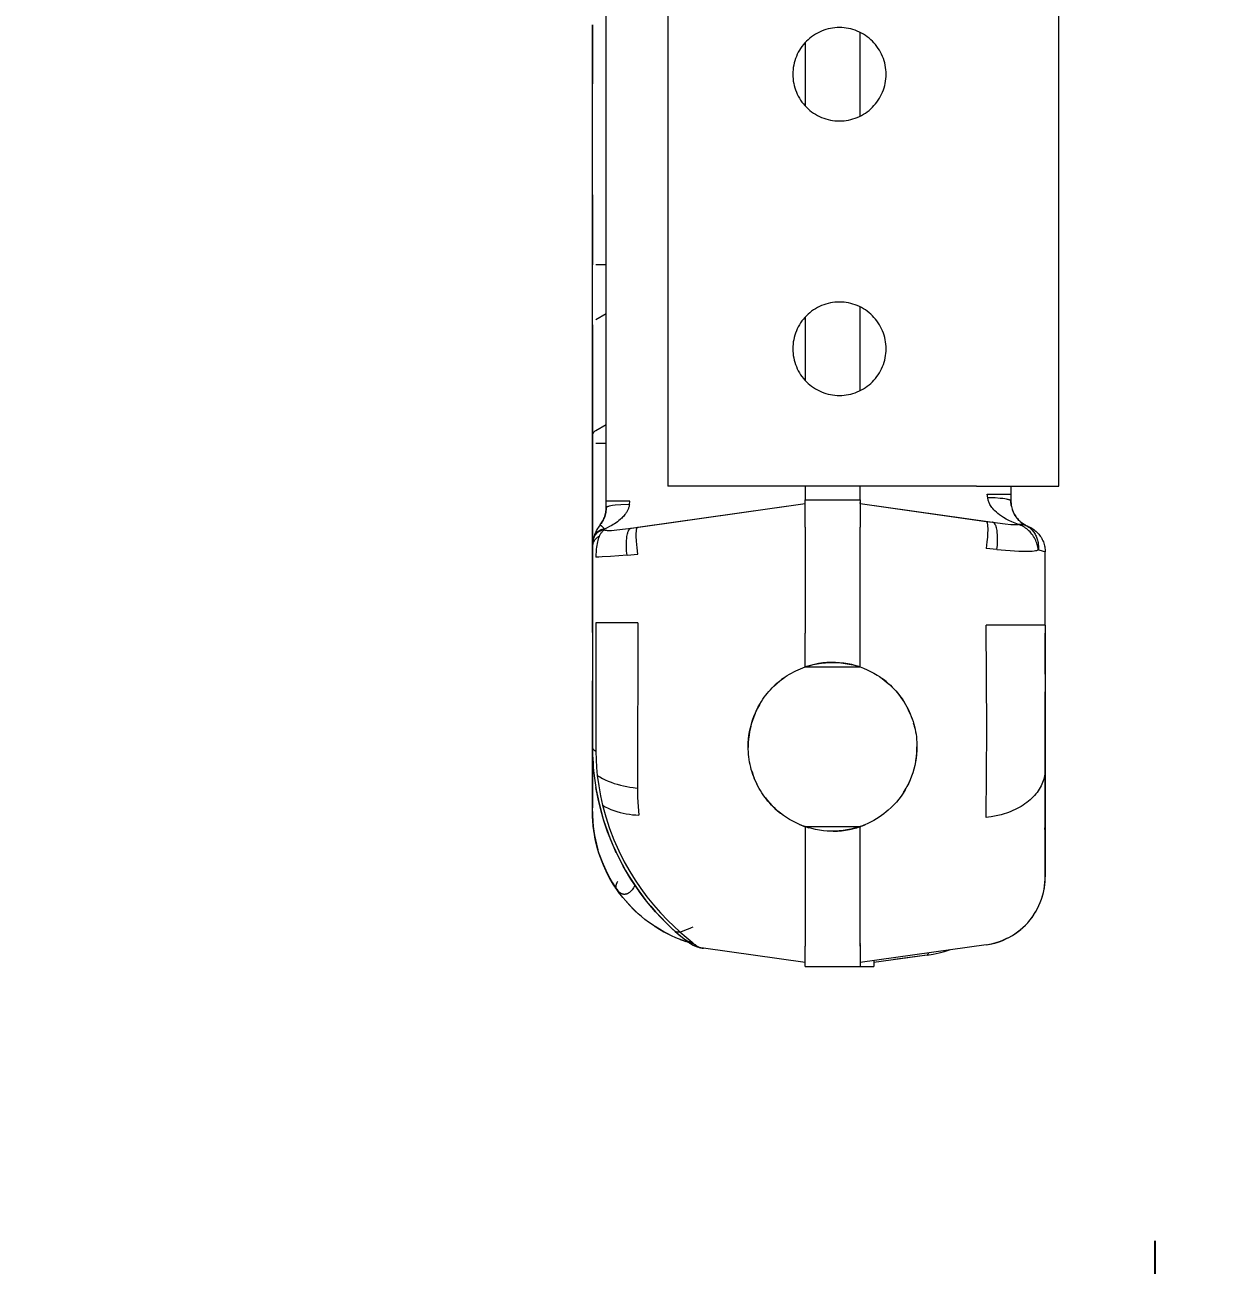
# Model space of a CAD drawing. Header units: millimetres. Extents: x -999 to 4635, y -962 to 3668.
# Drawn here: x -735.2 to -647.4, y -21.8 to 68.6 of the extents above; entities that cross this region are included whole.
import ezdxf

# ---------------------------------------------------------------- set-up
doc = ezdxf.new("R2010")
doc.units = ezdxf.units.MM
doc.layers.add('GORUNEN', color=7, linetype='Continuous', lineweight=9)
doc.layers.add('OLCU', color=4, linetype='Continuous', lineweight=9)
doc.styles.add('PI3D', font='arial.ttf')
doc.dimstyles.new('PF_MM', dxfattribs={"dimtxt": 40, "dimasz": 32, "dimexe": 24, "dimexo": 20, "dimgap": 14, "dimtad": 1, "dimdec": 1, "dimtxsty": 'PI3D', "dimcen": 2.5, "dimclrd": 4, "dimclre": 4, "dimclrt": 3, "dimazin": 3, "dimtfac": 1, "dimtmove": 0, "dimatfit": 3})

msp = doc.modelspace()

# ---------------------------------------------------------------- linework, layer by layer
at = {"layer": 'GORUNEN'}
for points in [[(-659.856, 35), (-659.856, 2515)], [(-688.356, 329.5), (-688.356, 35)], [(-692.856, 33.904), (-692.856, 81.403)], [(-693.856, 68.603), (-693.856, 64.291)], [(-693.856, 56.279), (-693.856, 68.603)], [(-675.856, 68.4), (-676.023, 68.396), (-676.189, 68.384), (-676.355, 68.363), (-676.519, 68.335), (-676.682, 68.298), (-676.843, 68.254), (-677.002, 68.201), (-677.157, 68.141), (-677.31, 68.074), (-677.459, 67.999), (-677.604, 67.916), (-677.745, 67.827), (-677.881, 67.731), (-678.013, 67.628), (-678.139, 67.519), (-678.26, 67.404), (-678.375, 67.283), (-678.484, 67.157), (-678.587, 67.025), (-678.683, 66.889), (-678.772, 66.748), (-678.855, 66.603), (-678.93, 66.454), (-678.997, 66.301), (-679.057, 66.145), (-679.11, 65.987), (-679.154, 65.826), (-679.191, 65.663), (-679.219, 65.499), (-679.24, 65.333), (-679.252, 65.167), (-679.256, 65)], [(-672.456, 65), (-672.46, 65.167), (-672.472, 65.333), (-672.493, 65.499), (-672.521, 65.663), (-672.558, 65.826), (-672.602, 65.987), (-672.655, 66.145), (-672.715, 66.301), (-672.783, 66.454), (-672.858, 66.603), (-672.94, 66.748), (-673.029, 66.889), (-673.125, 67.025), (-673.228, 67.157), (-673.337, 67.283), (-673.452, 67.404), (-673.573, 67.519), (-673.699, 67.628), (-673.831, 67.731), (-673.967, 67.827), (-674.108, 67.916), (-674.253, 67.999), (-674.402, 68.074), (-674.555, 68.141), (-674.711, 68.201), (-674.869, 68.254), (-675.03, 68.298), (-675.193, 68.335), (-675.357, 68.363), (-675.523, 68.384), (-675.689, 68.396), (-675.856, 68.4)], [(-674.356, 61.949), (-674.356, 68.051)], [(-678.356, 67.304), (-678.356, 62.696)], [(-679.256, 65), (-679.252, 64.833), (-679.24, 64.667), (-679.219, 64.501), (-679.191, 64.337), (-679.154, 64.174), (-679.11, 64.013), (-679.057, 63.855), (-678.997, 63.699), (-678.93, 63.546), (-678.855, 63.397), (-678.772, 63.252), (-678.683, 63.111), (-678.587, 62.975), (-678.484, 62.843), (-678.375, 62.717), (-678.26, 62.596), (-678.139, 62.481), (-678.013, 62.372), (-677.881, 62.269), (-677.745, 62.173), (-677.604, 62.084), (-677.459, 62.001), (-677.31, 61.926), (-677.157, 61.859), (-677.002, 61.799), (-676.843, 61.746), (-676.682, 61.702), (-676.519, 61.665), (-676.355, 61.637), (-676.189, 61.616), (-676.023, 61.604), (-675.856, 61.6)], [(-675.856, 61.6), (-675.689, 61.604), (-675.523, 61.616), (-675.357, 61.637), (-675.193, 61.665), (-675.03, 61.702), (-674.869, 61.746), (-674.711, 61.799), (-674.555, 61.859), (-674.402, 61.926), (-674.253, 62.001), (-674.108, 62.084), (-673.967, 62.173), (-673.831, 62.269), (-673.699, 62.372), (-673.573, 62.481), (-673.452, 62.596), (-673.337, 62.717), (-673.228, 62.843), (-673.125, 62.975), (-673.029, 63.111), (-672.94, 63.252), (-672.858, 63.397), (-672.783, 63.546), (-672.715, 63.699), (-672.655, 63.855), (-672.602, 64.013), (-672.558, 64.174), (-672.521, 64.337), (-672.493, 64.501), (-672.472, 64.667), (-672.46, 64.833), (-672.456, 65)], [(-693.856, 56.217), (-693.856, 56.279)], [(-693.856, 56.217), (-693.856, 56.279)], [(-693.856, 51.127), (-693.856, 56.217)], [(-693.856, 56.217), (-693.856, 51.126)], [(-693.856, 51.126), (-693.856, 56.217)], [(-693.856, 46.807), (-693.856, 51.127)], [(-693.856, 46.807), (-693.856, 51.127)], [(-693.611, 51.131), (-692.856, 51.136)], [(-675.856, 48.4), (-676.023, 48.396), (-676.189, 48.384), (-676.355, 48.363), (-676.519, 48.335), (-676.682, 48.298), (-676.843, 48.254), (-677.002, 48.201), (-677.157, 48.141), (-677.31, 48.074), (-677.459, 47.999), (-677.604, 47.916), (-677.745, 47.827), (-677.881, 47.731), (-678.013, 47.628), (-678.139, 47.519), (-678.26, 47.404), (-678.375, 47.283), (-678.484, 47.157), (-678.587, 47.025), (-678.683, 46.889), (-678.772, 46.748), (-678.855, 46.603), (-678.93, 46.454), (-678.997, 46.301), (-679.057, 46.145), (-679.11, 45.987), (-679.154, 45.826), (-679.191, 45.663), (-679.219, 45.499), (-679.24, 45.333), (-679.252, 45.167), (-679.256, 45)], [(-672.456, 45), (-672.46, 45.167), (-672.472, 45.333), (-672.493, 45.499), (-672.521, 45.663), (-672.558, 45.826), (-672.602, 45.987), (-672.655, 46.145), (-672.715, 46.301), (-672.783, 46.454), (-672.858, 46.603), (-672.94, 46.748), (-673.029, 46.889), (-673.125, 47.025), (-673.228, 47.157), (-673.337, 47.283), (-673.452, 47.404), (-673.573, 47.519), (-673.699, 47.628), (-673.831, 47.731), (-673.967, 47.827), (-674.108, 47.916), (-674.253, 47.999), (-674.402, 48.074), (-674.555, 48.141), (-674.711, 48.201), (-674.869, 48.254), (-675.03, 48.298), (-675.193, 48.335), (-675.357, 48.363), (-675.523, 48.384), (-675.689, 48.396), (-675.856, 48.4)], [(-674.356, 41.949), (-674.356, 48.051)], [(-693.611, 47.135), (-692.856, 47.569)], [(-678.356, 47.304), (-678.356, 42.696)], [(-693.856, 38.709), (-693.856, 46.807)], [(-693.856, 46.747), (-693.856, 38.653)], [(-693.856, 38.653), (-693.856, 46.747)], [(-679.256, 45), (-679.252, 44.833), (-679.24, 44.667), (-679.219, 44.501), (-679.191, 44.337), (-679.154, 44.174), (-679.11, 44.013), (-679.057, 43.855), (-678.997, 43.699), (-678.93, 43.546), (-678.855, 43.397), (-678.772, 43.252), (-678.683, 43.111), (-678.587, 42.975), (-678.484, 42.843), (-678.375, 42.717), (-678.26, 42.596), (-678.139, 42.481), (-678.013, 42.372), (-677.881, 42.269), (-677.745, 42.173), (-677.604, 42.084), (-677.459, 42.001), (-677.31, 41.926), (-677.157, 41.859), (-677.002, 41.799), (-676.843, 41.746), (-676.682, 41.702), (-676.519, 41.665), (-676.355, 41.637), (-676.189, 41.616), (-676.023, 41.604), (-675.856, 41.6)], [(-675.856, 41.6), (-675.689, 41.604), (-675.523, 41.616), (-675.357, 41.637), (-675.193, 41.665), (-675.03, 41.702), (-674.869, 41.746), (-674.711, 41.799), (-674.555, 41.859), (-674.402, 41.926), (-674.253, 42.001), (-674.108, 42.084), (-673.967, 42.173), (-673.831, 42.269), (-673.699, 42.372), (-673.573, 42.481), (-673.452, 42.596), (-673.337, 42.717), (-673.228, 42.843), (-673.125, 42.975), (-673.029, 43.111), (-672.94, 43.252), (-672.858, 43.397), (-672.783, 43.546), (-672.715, 43.699), (-672.655, 43.855), (-672.602, 44.013), (-672.558, 44.174), (-672.521, 44.337), (-672.493, 44.501), (-672.472, 44.667), (-672.46, 44.833), (-672.456, 45)], [(-693.611, 39.039), (-693.645, 39.018), (-693.674, 38.999), (-693.698, 38.98), (-693.72, 38.962), (-693.739, 38.944), (-693.755, 38.928), (-693.77, 38.912), (-693.783, 38.896), (-693.796, 38.879), (-693.806, 38.864), (-693.815, 38.85), (-693.822, 38.836), (-693.829, 38.822), (-693.836, 38.808), (-693.84, 38.795), (-693.844, 38.784), (-693.848, 38.773), (-693.85, 38.761), (-693.853, 38.75), (-693.854, 38.738), (-693.855, 38.726), (-693.856, 38.717), (-693.856, 38.708)], [(-693.611, 39.037), (-692.856, 39.471)], [(-693.856, 38.133), (-693.856, 38.709)], [(-693.856, 38.709), (-693.856, 27.523)], [(-693.856, 37), (-693.856, 38.709)], [(-693.856, 38.653), (-693.856, 35.682)], [(-693.856, 27.523), (-693.856, 38.133)], [(-693.611, 38.129), (-692.856, 38.129)], [(-693.856, 37), (-693.856, 27.523)], [(-693.856, 27.523), (-693.856, 37)], [(-693.856, 35.682), (-693.856, 27.523)], [(-665.856, 35), (-688.356, 35)], [(-678.356, 35), (-678.356, 34)], [(-674.356, 34.173), (-674.356, 35)], [(-674.356, 34), (-674.356, 35)], [(-665.856, 35), (-659.856, 35)], [(-665.078, 34.395), (-663.356, 34.395)], [(-665.047, 34.149), (-665.078, 34.395)], [(-663.356, 35), (-663.356, 34.395)], [(-663.356, 34.395), (-663.356, 33.912)], [(-691.165, 33.657), (-691.172, 33.607), (-691.182, 33.556), (-691.193, 33.506), (-691.207, 33.455), (-691.223, 33.405), (-691.241, 33.355), (-691.26, 33.305), (-691.282, 33.256), (-691.306, 33.208), (-691.332, 33.16), (-691.359, 33.112), (-691.388, 33.065), (-691.418, 33.019), (-691.449, 32.974), (-691.494, 32.915), (-691.546, 32.85), (-691.601, 32.787), (-691.658, 32.726), (-691.718, 32.666), (-691.779, 32.608), (-691.842, 32.552), (-691.929, 32.48), (-692.029, 32.402), (-692.133, 32.328), (-692.239, 32.257), (-692.347, 32.19), (-692.457, 32.125), (-692.607, 32.044), (-692.779, 31.96), (-692.883, 31.912), (-692.988, 31.867)], [(-691.134, 33.904), (-692.856, 33.904)], [(-692.856, 33.42), (-692.856, 33.904)], [(-691.165, 33.657), (-691.793, 33.632), (-692.212, 33.596), (-692.397, 33.573), (-692.518, 33.554), (-692.629, 33.531), (-692.692, 33.515), (-692.737, 33.501), (-692.766, 33.491), (-692.786, 33.483), (-692.801, 33.475), (-692.812, 33.47), (-692.82, 33.465), (-692.827, 33.461), (-692.832, 33.457), (-692.836, 33.454), (-692.84, 33.451), (-692.842, 33.448), (-692.845, 33.445), (-692.847, 33.443), (-692.848, 33.441), (-692.85, 33.439), (-692.851, 33.437), (-692.852, 33.435), (-692.853, 33.434), (-692.853, 33.432), (-692.854, 33.431), (-692.855, 33.429), (-692.855, 33.428), (-692.855, 33.426), (-692.856, 33.425), (-692.856, 33.423), (-692.856, 33.422), (-692.856, 33.421), (-692.856, 33.42)], [(-691.165, 33.657), (-691.134, 33.904)], [(-691.021, 31.939), (-678.356, 33.719)], [(-690.552, 32.005), (-678.356, 33.719)], [(-678.356, 32), (-678.356, 34)], [(-678.356, 34), (-674.356, 34)], [(-674.356, 34), (-674.356, 32)], [(-674.356, 33.719), (-674.356, 33.803)], [(-674.356, 33.719), (-664.691, 32.361)], [(-674.356, 33.719), (-665.16, 32.427)], [(-663.356, 33.912), (-663.356, 33.913), (-663.356, 33.914), (-663.356, 33.916), (-663.357, 33.917), (-663.357, 33.918), (-663.357, 33.92), (-663.358, 33.921), (-663.358, 33.922), (-663.359, 33.924), (-663.359, 33.925), (-663.36, 33.926), (-663.361, 33.928), (-663.361, 33.929), (-663.362, 33.93), (-663.363, 33.932), (-663.364, 33.933), (-663.365, 33.934), (-663.366, 33.936), (-663.368, 33.937), (-663.37, 33.94), (-663.372, 33.942), (-663.374, 33.944), (-663.376, 33.946), (-663.379, 33.948), (-663.382, 33.95), (-663.387, 33.954), (-663.392, 33.957), (-663.397, 33.96), (-663.402, 33.963), (-663.41, 33.967), (-663.42, 33.972), (-663.43, 33.976), (-663.445, 33.982), (-663.464, 33.989), (-663.484, 33.996), (-663.515, 34.005), (-663.553, 34.016), (-663.611, 34.029), (-663.684, 34.043), (-663.795, 34.062), (-663.936, 34.081), (-664.149, 34.103), (-664.503, 34.129), (-664.775, 34.142), (-665.047, 34.149)], [(-662.808, 32.204), (-663.055, 32.291), (-663.298, 32.391), (-663.513, 32.49), (-663.703, 32.588), (-663.888, 32.695), (-664.049, 32.799), (-664.19, 32.899), (-664.312, 32.995), (-664.418, 33.087), (-664.52, 33.183), (-664.606, 33.273), (-664.679, 33.358), (-664.741, 33.437), (-664.794, 33.51), (-664.842, 33.585), (-664.882, 33.654), (-664.915, 33.718), (-664.945, 33.782), (-664.972, 33.847), (-664.993, 33.906), (-665.009, 33.96), (-665.023, 34.014), (-665.035, 34.068), (-665.041, 34.108), (-665.047, 34.149)], [(-663.33, 33.587), (-663.343, 33.683), (-663.352, 33.781), (-663.355, 33.846), (-663.356, 33.912)], [(-663.356, 33.912), (-663.355, 33.84)], [(-663.356, 33.912), (-663.356, 33.894)], [(-663.356, 33.912), (-663.356, 33.894)], [(-663.355, 33.84), (-663.349, 33.748), (-663.34, 33.658), (-663.329, 33.583), (-663.316, 33.511)], [(-663.355, 33.84), (-663.349, 33.743)], [(-663.355, 33.84), (-663.35, 33.749), (-663.34, 33.659), (-663.329, 33.584), (-663.316, 33.511)], [(-663.316, 33.511), (-663.293, 33.415), (-663.268, 33.324), (-663.239, 33.237), (-663.214, 33.172), (-663.188, 33.109)], [(-693.301, 32.163), (-693.244, 32.235), (-693.19, 32.313), (-693.138, 32.396), (-693.093, 32.475), (-693.055, 32.55), (-693.019, 32.629), (-692.985, 32.712), (-692.955, 32.799), (-692.927, 32.891), (-692.903, 32.988), (-692.885, 33.079), (-692.873, 33.164), (-692.863, 33.252), (-692.858, 33.335), (-692.856, 33.42)], [(-692.857, 33.358), (-692.862, 33.262), (-692.872, 33.166), (-692.887, 33.07), (-692.906, 32.975), (-692.93, 32.881), (-692.959, 32.788), (-692.992, 32.696), (-693.029, 32.606), (-693.071, 32.518), (-693.117, 32.432), (-693.168, 32.348), (-693.222, 32.267), (-693.26, 32.214), (-693.301, 32.163)], [(-692.856, 33.42), (-692.857, 33.358)], [(-692.856, 33.42), (-692.857, 33.357)], [(-663.124, 32.977), (-663.166, 33.062), (-663.205, 33.148), (-663.239, 33.236)], [(-663.239, 33.236), (-663.217, 33.178), (-663.203, 33.143), (-663.188, 33.109)], [(-663.188, 33.109), (-663.146, 33.018), (-663.1, 32.933), (-663.053, 32.853)], [(-663.188, 33.109), (-663.161, 33.049)], [(-663.053, 32.853), (-663.101, 32.934), (-663.146, 33.019), (-663.188, 33.109)], [(-663.124, 32.977), (-663.154, 33.034), (-663.171, 33.071), (-663.188, 33.109)], [(-663.095, 32.923), (-663.06, 32.864), (-663.037, 32.828), (-663.013, 32.792)], [(-663.053, 32.853), (-662.999, 32.772), (-662.967, 32.726), (-662.933, 32.682), (-662.91, 32.652), (-662.887, 32.624)], [(-662.665, 32.399), (-662.727, 32.456), (-662.789, 32.516), (-662.832, 32.561), (-662.877, 32.613), (-662.919, 32.663), (-662.953, 32.708), (-662.984, 32.75), (-663.015, 32.794)], [(-663.014, 32.792), (-663.013, 32.792)], [(-663.013, 32.792), (-662.972, 32.733), (-662.93, 32.677), (-662.887, 32.624)], [(-662.887, 32.624), (-662.823, 32.552), (-662.758, 32.485), (-662.692, 32.423), (-662.624, 32.365), (-662.555, 32.311), (-662.485, 32.26), (-662.413, 32.214), (-662.341, 32.171), (-662.3, 32.148), (-662.258, 32.126)], [(-662.887, 32.624), (-662.834, 32.565), (-662.781, 32.508), (-662.727, 32.455), (-662.672, 32.405), (-662.615, 32.358), (-662.558, 32.313)], [(-662.258, 32.126), (-662.328, 32.163), (-662.397, 32.204), (-662.465, 32.247), (-662.532, 32.294), (-662.598, 32.344), (-662.662, 32.397), (-662.714, 32.443), (-662.771, 32.498), (-662.827, 32.556), (-662.857, 32.589), (-662.887, 32.624)], [(-662.258, 32.126), (-662.328, 32.163), (-662.397, 32.204), (-662.465, 32.247), (-662.532, 32.294), (-662.598, 32.344), (-662.662, 32.397), (-662.714, 32.443), (-662.771, 32.498), (-662.827, 32.556), (-662.857, 32.589), (-662.887, 32.624)], [(-693.005, 31.805), (-693.054, 31.797), (-693.103, 31.786), (-693.15, 31.774), (-693.197, 31.759), (-693.243, 31.742), (-693.288, 31.723), (-693.332, 31.702), (-693.374, 31.679), (-693.415, 31.654), (-693.451, 31.63), (-693.482, 31.607), (-693.512, 31.582), (-693.54, 31.557), (-693.568, 31.53), (-693.594, 31.503), (-693.619, 31.474), (-693.643, 31.445), (-693.666, 31.414), (-693.687, 31.383), (-693.706, 31.351), (-693.725, 31.318), (-693.741, 31.285), (-693.757, 31.25), (-693.77, 31.215), (-693.782, 31.18), (-693.793, 31.144), (-693.8, 31.119), (-693.805, 31.093)], [(-693.301, 32.163), (-693.365, 32.079), (-693.425, 31.995), (-693.479, 31.912), (-693.527, 31.831), (-693.571, 31.75), (-693.607, 31.679), (-693.645, 31.597), (-693.682, 31.508), (-693.71, 31.434), (-693.738, 31.352), (-693.753, 31.3), (-693.768, 31.249)], [(-692.988, 31.867), (-693.035, 31.861), (-693.081, 31.853), (-693.126, 31.843), (-693.17, 31.83), (-693.214, 31.816), (-693.257, 31.8), (-693.298, 31.783), (-693.339, 31.763), (-693.378, 31.742), (-693.416, 31.718), (-693.453, 31.694), (-693.488, 31.667), (-693.518, 31.642), (-693.544, 31.618), (-693.569, 31.594), (-693.593, 31.568), (-693.616, 31.542), (-693.637, 31.515), (-693.657, 31.487), (-693.676, 31.458), (-693.694, 31.428), (-693.71, 31.398), (-693.725, 31.367), (-693.739, 31.336), (-693.751, 31.304), (-693.76, 31.276), (-693.768, 31.249)], [(-693.005, 31.805), (-693.053, 31.765), (-693.095, 31.726), (-693.133, 31.688), (-693.17, 31.646), (-693.207, 31.601), (-693.239, 31.558), (-693.267, 31.516), (-693.294, 31.472), (-693.315, 31.436), (-693.334, 31.399), (-693.35, 31.366), (-693.366, 31.331)], [(-693.348, 32.102), (-693.363, 32.082)], [(-693.324, 32.133), (-693.342, 32.11)], [(-693.301, 32.163), (-693.3, 32.163), (-693.3, 32.163), (-693.3, 32.163), (-693.3, 32.163), (-693.3, 32.163), (-693.3, 32.163), (-693.3, 32.163), (-693.3, 32.163), (-693.3, 32.163), (-693.3, 32.163), (-693.3, 32.163), (-693.3, 32.163), (-693.3, 32.163), (-693.3, 32.163), (-693.3, 32.163), (-693.3, 32.163), (-693.3, 32.163), (-693.3, 32.163), (-693.3, 32.163), (-693.3, 32.163), (-693.3, 32.163), (-693.3, 32.163), (-693.3, 32.163), (-693.3, 32.163), (-693.3, 32.163), (-693.3, 32.163), (-693.3, 32.163), (-693.3, 32.163), (-693.3, 32.163), (-693.3, 32.163), (-693.3, 32.163), (-693.3, 32.163), (-693.3, 32.163), (-693.3, 32.163), (-693.3, 32.163), (-693.3, 32.163), (-693.3, 32.163), (-693.3, 32.163), (-693.3, 32.163), (-693.3, 32.163), (-693.3, 32.163), (-693.3, 32.163), (-693.3, 32.163), (-693.3, 32.163), (-693.3, 32.163), (-693.3, 32.163), (-693.3, 32.163), (-693.3, 32.163), (-693.3, 32.163), (-693.3, 32.163), (-693.3, 32.163), (-693.3, 32.163), (-693.3, 32.163), (-693.3, 32.163), (-693.3, 32.163), (-693.3, 32.163), (-693.3, 32.163), (-693.3, 32.163), (-693.3, 32.163), (-693.3, 32.163), (-693.3, 32.163), (-693.3, 32.163), (-693.3, 32.163), (-693.3, 32.163), (-693.3, 32.163), (-693.3, 32.163), (-693.3, 32.163), (-693.3, 32.163), (-693.3, 32.163), (-693.3, 32.163), (-693.299, 32.163), (-693.299, 32.163), (-693.299, 32.163), (-693.299, 32.163), (-693.299, 32.163), (-693.299, 32.163), (-693.299, 32.163), (-693.299, 32.163), (-693.299, 32.163), (-693.299, 32.163), (-693.299, 32.163), (-693.299, 32.163), (-693.299, 32.163), (-693.299, 32.163), (-693.299, 32.163), (-693.299, 32.163), (-693.299, 32.163), (-693.299, 32.163), (-693.299, 32.163), (-693.299, 32.163), (-693.299, 32.163), (-693.299, 32.163), (-693.299, 32.162), (-693.299, 32.162), (-693.298, 32.162), (-693.292, 32.159), (-693.287, 32.156), (-693.28, 32.152), (-693.271, 32.146), (-693.257, 32.137), (-693.239, 32.124), (-693.219, 32.108), (-693.197, 32.09), (-693.175, 32.07), (-693.144, 32.041), (-693.109, 32.007), (-693.077, 31.972), (-693.034, 31.923), (-693.012, 31.896), (-692.989, 31.867)], [(-693.301, 32.163), (-693.301, 32.163)], [(-693.301, 32.163), (-693.301, 32.163)], [(-693.005, 31.805), (-692.977, 31.797), (-692.947, 31.79), (-692.917, 31.784), (-692.885, 31.779), (-692.842, 31.774), (-692.791, 31.769), (-692.738, 31.766), (-692.665, 31.764), (-692.58, 31.765), (-692.462, 31.769), (-692.279, 31.782), (-691.67, 31.85), (-691.021, 31.939)], [(-693.005, 31.805), (-693.001, 31.824), (-692.995, 31.845), (-692.988, 31.867)], [(-691.334, 29.958), (-691.367, 30.266), (-691.383, 30.55), (-691.386, 30.803), (-691.378, 31.022), (-691.364, 31.188), (-691.346, 31.328), (-691.327, 31.432), (-691.307, 31.521), (-691.287, 31.595), (-691.268, 31.649), (-691.251, 31.694), (-691.235, 31.731), (-691.22, 31.762), (-691.205, 31.788), (-691.192, 31.809), (-691.179, 31.828), (-691.167, 31.845), (-691.155, 31.858), (-691.144, 31.871), (-691.134, 31.881), (-691.124, 31.889), (-691.115, 31.897), (-691.105, 31.904), (-691.097, 31.91), (-691.089, 31.915), (-691.081, 31.919), (-691.073, 31.923), (-691.065, 31.927), (-691.057, 31.93), (-691.049, 31.933), (-691.041, 31.935), (-691.033, 31.937), (-691.027, 31.938), (-691.021, 31.939)], [(-691.021, 31.939), (-690.552, 32.005)], [(-690.552, 30.024), (-690.61, 30.503), (-690.649, 30.983), (-690.663, 31.336), (-690.661, 31.563), (-690.654, 31.691), (-690.645, 31.774), (-690.636, 31.833), (-690.629, 31.871), (-690.622, 31.899), (-690.616, 31.919), (-690.61, 31.936), (-690.605, 31.948), (-690.601, 31.958), (-690.597, 31.965), (-690.593, 31.971), (-690.59, 31.976), (-690.587, 31.981), (-690.584, 31.984), (-690.581, 31.988), (-690.579, 31.99), (-690.576, 31.993), (-690.574, 31.994), (-690.572, 31.996), (-690.57, 31.998), (-690.568, 31.999), (-690.566, 32), (-690.564, 32.001), (-690.563, 32.002), (-690.561, 32.003), (-690.559, 32.003), (-690.557, 32.004), (-690.555, 32.004), (-690.554, 32.005), (-690.552, 32.005)], [(-678.356, 32), (-678.356, 24.284)], [(-674.356, 24.284), (-674.356, 32)], [(-665.16, 32.427), (-664.691, 32.361)], [(-665.16, 32.427), (-665.158, 32.426), (-665.157, 32.426), (-665.155, 32.425), (-665.153, 32.425), (-665.151, 32.424), (-665.15, 32.423), (-665.148, 32.423), (-665.146, 32.422), (-665.144, 32.421), (-665.143, 32.42), (-665.141, 32.418), (-665.139, 32.417), (-665.138, 32.416), (-665.136, 32.414), (-665.134, 32.413), (-665.133, 32.411), (-665.131, 32.409), (-665.129, 32.407), (-665.128, 32.405), (-665.126, 32.403), (-665.123, 32.399), (-665.121, 32.396), (-665.118, 32.392), (-665.116, 32.388), (-665.114, 32.384), (-665.111, 32.378), (-665.108, 32.371), (-665.104, 32.363), (-665.101, 32.355), (-665.097, 32.343), (-665.093, 32.329), (-665.088, 32.313), (-665.083, 32.29), (-665.077, 32.262), (-665.072, 32.231), (-665.066, 32.186), (-665.06, 32.129), (-665.054, 32.043), (-665.05, 31.936), (-665.049, 31.774), (-665.054, 31.572), (-665.071, 31.277), (-665.102, 30.928), (-665.129, 30.684), (-665.16, 30.446)], [(-664.691, 32.361), (-663.779, 32.239), (-663.357, 32.198), (-663.142, 32.187), (-663.013, 32.187), (-662.926, 32.19), (-662.866, 32.196), (-662.808, 32.204)], [(-664.378, 30.38), (-664.346, 30.688), (-664.329, 30.972), (-664.326, 31.224), (-664.334, 31.443), (-664.348, 31.61), (-664.366, 31.75), (-664.385, 31.854), (-664.405, 31.943), (-664.426, 32.016), (-664.444, 32.071), (-664.461, 32.116), (-664.477, 32.153), (-664.493, 32.184), (-664.507, 32.209), (-664.52, 32.23), (-664.533, 32.25), (-664.546, 32.266), (-664.557, 32.28), (-664.568, 32.292), (-664.578, 32.302), (-664.588, 32.311), (-664.597, 32.319), (-664.607, 32.326), (-664.616, 32.332), (-664.623, 32.337), (-664.631, 32.341), (-664.639, 32.345), (-664.647, 32.348), (-664.655, 32.352), (-664.663, 32.354), (-664.671, 32.357), (-664.679, 32.358), (-664.685, 32.36), (-664.691, 32.361)], [(-662.808, 32.204), (-662.758, 32.21), (-662.709, 32.214), (-662.661, 32.216), (-662.613, 32.215), (-662.57, 32.213), (-662.532, 32.209), (-662.494, 32.204), (-662.457, 32.196), (-662.421, 32.188), (-662.386, 32.178), (-662.351, 32.166), (-662.316, 32.153), (-662.287, 32.14), (-662.258, 32.126)], [(-661.362, 30.341), (-661.373, 30.438), (-661.39, 30.536), (-661.411, 30.636), (-661.438, 30.735), (-661.469, 30.835), (-661.505, 30.934), (-661.547, 31.033), (-661.593, 31.13), (-661.644, 31.226), (-661.7, 31.319), (-661.761, 31.41), (-661.825, 31.497), (-661.894, 31.581), (-661.966, 31.662), (-662.042, 31.738), (-662.121, 31.81), (-662.202, 31.877), (-662.285, 31.939), (-662.37, 31.996), (-662.457, 32.048), (-662.544, 32.095), (-662.632, 32.136), (-662.72, 32.172), (-662.808, 32.204)], [(-662.345, 32.173), (-662.258, 32.126)], [(-662.258, 32.126), (-662.22, 32.108)], [(-662.258, 32.126), (-662.258, 32.126)], [(-662.258, 32.126), (-662.194, 32.092), (-662.131, 32.055), (-662.07, 32.014), (-662.009, 31.97), (-661.951, 31.922), (-661.894, 31.871), (-661.839, 31.817), (-661.786, 31.759), (-661.736, 31.699), (-661.688, 31.636), (-661.643, 31.57), (-661.601, 31.501), (-661.562, 31.43), (-661.526, 31.357), (-661.493, 31.282), (-661.463, 31.205), (-661.437, 31.127), (-661.415, 31.047), (-661.396, 30.966), (-661.38, 30.885), (-661.368, 30.803), (-661.359, 30.721), (-661.354, 30.639), (-661.352, 30.557), (-661.353, 30.475), (-661.356, 30.408), (-661.362, 30.341)], [(-662.258, 32.126), (-662.258, 32.126)], [(-662.258, 32.126), (-662.22, 32.108)], [(-662.258, 32.126), (-662.257, 32.126)], [(-662.139, 32.071), (-662.228, 32.111)], [(-662.22, 32.108), (-662.144, 32.073)], [(-662.144, 32.073), (-662.119, 32.062)], [(-662.143, 32.073), (-662.119, 32.063)], [(-662.106, 32.057), (-662.139, 32.071)], [(-662.139, 32.071), (-662.106, 32.057)], [(-662.139, 32.071), (-662.106, 32.057)], [(-662.119, 32.062), (-662.106, 32.058)], [(-662.106, 32.058), (-662.055, 32.036), (-661.998, 32.01)], [(-662.106, 32.058), (-662.058, 32.037)], [(-662.106, 32.057), (-662.052, 32.035), (-661.998, 32.01)], [(-662.106, 32.057), (-662.085, 32.049)], [(-662.059, 32.038), (-662.041, 32.03)], [(-662.039, 32.029), (-662.022, 32.021)], [(-662.022, 32.021), (-662.006, 32.014)], [(-662.014, 32.017), (-662.013, 32.017)], [(-662.013, 32.017), (-662.013, 32.017)], [(-662.012, 32.017), (-662.012, 32.017)], [(-662.011, 32.016), (-662.011, 32.016)], [(-662.009, 32.015), (-662.007, 32.014)], [(-662.007, 32.014), (-661.998, 32.01)], [(-661.998, 32.01), (-661.917, 31.969), (-661.838, 31.925), (-661.759, 31.876), (-661.683, 31.823), (-661.608, 31.766), (-661.535, 31.705), (-661.465, 31.641), (-661.398, 31.572), (-661.334, 31.501), (-661.273, 31.426), (-661.216, 31.348), (-661.163, 31.268), (-661.114, 31.185), (-661.068, 31.1), (-661.027, 31.013), (-660.991, 30.925), (-660.959, 30.836), (-660.931, 30.745), (-660.908, 30.654), (-660.889, 30.563), (-660.874, 30.473), (-660.864, 30.382), (-660.858, 30.292), (-660.856, 30.203)], [(-693.366, 31.331), (-693.402, 31.311), (-693.438, 31.29), (-693.473, 31.268), (-693.506, 31.245), (-693.538, 31.22), (-693.569, 31.194), (-693.599, 31.167), (-693.627, 31.139), (-693.654, 31.11), (-693.679, 31.08), (-693.703, 31.049), (-693.725, 31.017), (-693.745, 30.984), (-693.764, 30.951), (-693.782, 30.917), (-693.797, 30.882), (-693.811, 30.847), (-693.823, 30.812), (-693.833, 30.775), (-693.841, 30.739), (-693.848, 30.702), (-693.852, 30.665), (-693.855, 30.632), (-693.856, 30.612), (-693.856, 30.591)], [(-693.805, 31.093), (-693.826, 30.975), (-693.842, 30.852), (-693.852, 30.738), (-693.855, 30.674), (-693.856, 30.612)], [(-693.805, 31.093), (-693.789, 31.168), (-693.768, 31.249)], [(-693.768, 31.249), (-693.787, 31.177), (-693.796, 31.134), (-693.805, 31.093)], [(-693.768, 31.249), (-693.767, 31.252)], [(-693.366, 31.331), (-693.402, 31.242), (-693.436, 31.145), (-693.467, 31.04), (-693.496, 30.926), (-693.521, 30.804), (-693.544, 30.675), (-693.563, 30.54), (-693.578, 30.4), (-693.594, 30.21), (-693.603, 30.017), (-693.607, 29.826)], [(-693.856, 30.612), (-693.856, 30.591)], [(-693.856, 30.591), (-693.856, 30.612)], [(-693.856, 30.591), (-693.856, 29.826)], [(-693.856, 25.35), (-693.856, 29.826)], [(-693.856, 29.826), (-693.856, 25.03)], [(-691.334, 29.958), (-692.553, 29.863), (-693.148, 29.831), (-693.392, 29.826), (-693.606, 29.826)], [(-691.334, 29.958), (-690.552, 30.024)], [(-664.378, 30.38), (-665.16, 30.446)], [(-664.378, 30.38), (-662.777, 30.262), (-662.231, 30.247), (-662.005, 30.251), (-661.816, 30.262), (-661.672, 30.277), (-661.561, 30.294), (-661.476, 30.311), (-661.417, 30.325), (-661.362, 30.341)], [(-660.856, 30.203), (-660.985, 30.236), (-661.362, 30.341)], [(-660.857, 30.245), (-660.856, 30.203)], [(-660.856, 24.855), (-660.856, 30.203)], [(-693.856, 24.326), (-693.856, 27.523)], [(-693.856, 25.03), (-693.856, 25.024)], [(-693.856, 25.03), (-693.856, 25.024)], [(-693.856, 25.024), (-693.856, 16)], [(-690.552, 25.03), (-693.606, 25.03)], [(-693.606, 25.03), (-693.606, 15.659)], [(-690.552, 25.03), (-690.583, 12.992)], [(-665.104, 17.262), (-665.16, 24.855)], [(-660.856, 24.855), (-665.16, 24.855)], [(-660.856, 24.855), (-660.856, 19.158)], [(-678.356, 21.816), (-678.356, 24.284)], [(-674.356, 21.816), (-674.356, 24.284)], [(-660.856, 21.296), (-660.856, 24.285)], [(-682.506, 16), (-682.5, 16.278), (-682.481, 16.556), (-682.449, 16.836), (-682.404, 17.115), (-682.346, 17.393), (-682.275, 17.67), (-682.191, 17.943), (-682.094, 18.214), (-681.983, 18.481), (-681.859, 18.746), (-681.768, 18.922), (-681.661, 19.111), (-681.547, 19.298), (-681.438, 19.463), (-681.335, 19.61), (-681.228, 19.754), (-681.117, 19.893), (-681.003, 20.029), (-680.884, 20.162), (-680.762, 20.291), (-680.635, 20.417), (-680.505, 20.54), (-680.37, 20.659), (-680.233, 20.774), (-680.094, 20.884), (-679.952, 20.989), (-679.805, 21.092), (-679.654, 21.191), (-679.5, 21.286), (-679.344, 21.376), (-679.184, 21.461), (-679.023, 21.542), (-678.858, 21.618), (-678.692, 21.689), (-678.525, 21.755), (-678.356, 21.816)], [(-678.356, 21.816), (-678.065, 21.908), (-677.769, 21.985), (-677.471, 22.048), (-677.169, 22.096), (-676.866, 22.129), (-676.612, 22.145), (-676.357, 22.15)], [(-674.356, 21.816), (-674.647, 21.908), (-674.943, 21.985), (-675.242, 22.048), (-675.544, 22.096), (-675.847, 22.129), (-676.152, 22.147), (-676.458, 22.149), (-676.763, 22.137), (-677.067, 22.109), (-677.37, 22.066), (-677.67, 22.008), (-677.967, 21.935), (-678.162, 21.879), (-678.356, 21.816)], [(-678.356, 21.816), (-674.356, 21.816)], [(-676.357, 22.15), (-676.051, 22.142), (-675.746, 22.12), (-675.443, 22.082), (-675.142, 22.029), (-674.844, 21.961), (-674.599, 21.894), (-674.356, 21.816)], [(-674.356, 21.816), (-674.096, 21.72), (-673.842, 21.612), (-673.592, 21.494), (-673.349, 21.365), (-673.112, 21.225), (-672.937, 21.112), (-672.75, 20.982), (-672.591, 20.863), (-672.444, 20.746), (-672.295, 20.618), (-672.146, 20.483), (-672.001, 20.343), (-671.862, 20.199), (-671.728, 20.05), (-671.599, 19.898), (-671.475, 19.741), (-671.356, 19.581), (-671.247, 19.424), (-671.143, 19.263), (-671.041, 19.093), (-670.944, 18.921), (-670.854, 18.747), (-670.769, 18.571), (-670.69, 18.392), (-670.617, 18.211), (-670.551, 18.029), (-670.49, 17.846), (-670.434, 17.66), (-670.387, 17.48), (-670.343, 17.293), (-670.306, 17.102), (-670.274, 16.914), (-670.249, 16.726), (-670.23, 16.538), (-670.216, 16.35), (-670.209, 16.175), (-670.206, 16)], [(-693.856, 16), (-693.856, 20.808)], [(-680.073, 20.9), (-680.309, 20.711), (-680.535, 20.512), (-680.68, 20.373), (-680.82, 20.23)], [(-679.932, 21.003), (-680.073, 20.9)], [(-672.635, 20.896), (-672.726, 20.964)], [(-672.641, 20.901), (-672.403, 20.711), (-672.175, 20.51), (-671.957, 20.298), (-671.75, 20.075), (-671.555, 19.843), (-671.371, 19.601), (-671.249, 19.426), (-671.132, 19.246)], [(-672.324, 20.644), (-672.46, 20.758), (-672.547, 20.828), (-672.635, 20.896)], [(-680.632, 20.421), (-680.478, 20.564)], [(-660.856, 20), (-660.856, 19.158)], [(-660.856, 19.158), (-660.856, 20)], [(-682.054, 18.315), (-681.932, 18.594), (-681.797, 18.867), (-681.649, 19.132)], [(-681.578, 19.249), (-681.694, 19.054), (-681.763, 18.931), (-681.828, 18.806)], [(-671.243, 19.418), (-671.284, 19.478)], [(-660.856, 6.525), (-660.856, 19.158)], [(-660.856, 19.158), (-660.856, 14.352)], [(-660.856, 15.11), (-660.856, 19.158)], [(-693.856, 18.709), (-693.856, 16)], [(-693.856, 18.709), (-693.856, 16)], [(-682.003, 18.436), (-682.107, 18.178), (-682.2, 17.916), (-682.28, 17.651), (-682.348, 17.384), (-682.404, 17.116), (-682.447, 16.846), (-682.479, 16.577), (-682.498, 16.307), (-682.504, 16.154), (-682.506, 16)], [(-682.082, 18.245), (-682.054, 18.315)], [(-670.537, 17.99), (-670.632, 18.25), (-670.741, 18.508), (-670.819, 18.677), (-670.904, 18.845)], [(-670.857, 18.754), (-670.85, 18.739)], [(-682.356, 17.35), (-682.356, 17.348)], [(-682.356, 17.35), (-682.356, 17.348)], [(-682.356, 17.348), (-682.356, 17.35)], [(-670.357, 17.353), (-670.396, 17.518), (-670.424, 17.622), (-670.453, 17.724)], [(-670.426, 17.632), (-670.359, 17.363)], [(-665.16, 10.851), (-665.104, 17.262)], [(-693.856, 15.979), (-693.856, 16)], [(-693.606, 15.659), (-693.637, 15.678), (-693.667, 15.698), (-693.692, 15.717), (-693.713, 15.734), (-693.732, 15.752), (-693.75, 15.77), (-693.766, 15.786), (-693.778, 15.801), (-693.79, 15.817), (-693.801, 15.832), (-693.811, 15.848), (-693.819, 15.862), (-693.826, 15.875), (-693.832, 15.888), (-693.837, 15.901), (-693.842, 15.914), (-693.846, 15.928), (-693.849, 15.941), (-693.852, 15.954), (-693.854, 15.966), (-693.855, 15.977), (-693.856, 15.988), (-693.856, 15.994), (-693.856, 16)], [(-693.856, 16), (-693.846, 15.41), (-693.818, 14.823), (-693.796, 14.53), (-693.77, 14.239)], [(-693.856, 16), (-693.856, 15.116)], [(-693.856, 15.115), (-693.856, 16)], [(-693.856, 15.956), (-693.856, 15.957)], [(-693.839, 15.214), (-693.856, 15.957)], [(-693.606, 15.659), (-693.595, 15.079), (-693.561, 14.5), (-693.504, 13.921)], [(-678.759, 10.339), (-679.011, 10.453), (-679.254, 10.576), (-679.49, 10.709), (-679.718, 10.85), (-679.937, 11), (-680.147, 11.157), (-680.349, 11.322), (-680.542, 11.494), (-680.676, 11.623), (-680.811, 11.76), (-680.94, 11.9), (-681.065, 12.044), (-681.184, 12.19), (-681.299, 12.34), (-681.408, 12.493), (-681.513, 12.649), (-681.613, 12.808), (-681.707, 12.969), (-681.797, 13.133), (-681.881, 13.299), (-681.961, 13.468), (-682.035, 13.638), (-682.103, 13.811), (-682.167, 13.986), (-682.225, 14.163), (-682.278, 14.342), (-682.326, 14.523), (-682.368, 14.706), (-682.405, 14.89), (-682.436, 15.076), (-682.462, 15.263), (-682.482, 15.451), (-682.496, 15.64), (-682.503, 15.819), (-682.506, 16)], [(-682.506, 15.999), (-682.506, 15.939)], [(-670.206, 16), (-670.212, 15.723), (-670.231, 15.448), (-670.262, 15.175), (-670.304, 14.905), (-670.359, 14.637), (-670.425, 14.373), (-670.503, 14.112), (-670.592, 13.856), (-670.692, 13.604), (-670.805, 13.353), (-670.934, 13.098), (-671.067, 12.861), (-671.211, 12.631), (-671.365, 12.407), (-671.53, 12.188), (-671.705, 11.976), (-671.893, 11.768), (-672.092, 11.568), (-672.299, 11.378), (-672.446, 11.253), (-672.613, 11.121), (-672.786, 10.993), (-672.964, 10.87), (-673.149, 10.752), (-673.339, 10.641), (-673.535, 10.535), (-673.736, 10.436), (-673.843, 10.387), (-673.953, 10.339)], [(-670.291, 14.983), (-670.248, 15.285), (-670.22, 15.591), (-670.21, 15.796), (-670.206, 16)], [(-670.206, 16.001), (-670.206, 16)], [(-693.856, 15.116), (-693.856, 11.554)], [(-693.856, 11.293), (-693.856, 15.115)], [(-693.767, 14.209), (-693.808, 14.685), (-693.837, 15.161)], [(-660.856, 15.11), (-660.856, 14.352)], [(-693.77, 14.239), (-693.687, 13.538), (-693.58, 12.86), (-693.452, 12.206)], [(-693.504, 13.921), (-693.319, 13.807), (-693.125, 13.699), (-692.922, 13.598), (-692.712, 13.504), (-692.496, 13.418), (-692.275, 13.339), (-692.049, 13.267), (-691.82, 13.204), (-691.588, 13.148), (-691.356, 13.1), (-691.123, 13.059), (-690.891, 13.025), (-690.736, 13.007), (-690.583, 12.992)], [(-693.504, 13.921), (-693.401, 13.167), (-693.271, 12.439), (-693.116, 11.739)], [(-682.262, 14.283), (-682.203, 14.094), (-682.139, 13.907), (-682.071, 13.727)], [(-682.017, 13.595), (-681.948, 13.44), (-681.874, 13.284)], [(-670.773, 13.42), (-670.682, 13.628)], [(-670.665, 13.669), (-670.664, 13.67)], [(-660.856, 14.352), (-660.859, 14.235), (-660.867, 14.117), (-660.881, 13.998), (-660.901, 13.879), (-660.927, 13.758), (-660.959, 13.637), (-660.998, 13.516), (-661.043, 13.395), (-661.094, 13.274), (-661.152, 13.153), (-661.217, 13.033), (-661.288, 12.915), (-661.366, 12.797), (-661.45, 12.681), (-661.54, 12.567), (-661.637, 12.455), (-661.74, 12.345), (-661.848, 12.238), (-661.963, 12.134), (-662.083, 12.032), (-662.208, 11.934), (-662.338, 11.84), (-662.473, 11.749), (-662.613, 11.661), (-662.756, 11.578), (-662.903, 11.499), (-663.054, 11.424), (-663.208, 11.353), (-663.364, 11.287), (-663.523, 11.225), (-663.683, 11.168), (-663.846, 11.115), (-664.064, 11.051), (-664.311, 10.99), (-664.559, 10.938), (-664.806, 10.895), (-664.984, 10.871), (-665.16, 10.851)], [(-660.856, 14.352), (-660.856, 6.525)], [(-692.118, 8.284), (-692.457, 9.042), (-692.76, 9.816), (-693.028, 10.603), (-693.259, 11.402), (-693.453, 12.21), (-693.609, 13.027)], [(-690.583, 12.992), (-690.564, 12.308), (-690.526, 11.65), (-690.471, 11.021)], [(-681.627, 12.831), (-681.626, 12.829)], [(-671.177, 12.683), (-671.067, 12.862), (-671.002, 12.975), (-670.939, 13.089)], [(-693.452, 12.206), (-693.424, 12.078)], [(-693.424, 12.078), (-693.452, 12.206)], [(-693.424, 12.078), (-693.208, 11.213), (-693.067, 10.729), (-692.912, 10.249), (-692.744, 9.772), (-692.562, 9.298), (-692.366, 8.83), (-692.157, 8.366), (-691.934, 7.907), (-691.696, 7.45), (-691.443, 6.998), (-691.175, 6.549), (-690.892, 6.105), (-690.595, 5.667), (-690.283, 5.236), (-689.956, 4.811), (-689.614, 4.393), (-689.257, 3.983), (-688.885, 3.58), (-688.497, 3.185), (-688.163, 2.865), (-687.818, 2.55)], [(-681.252, 12.278), (-681.093, 12.078), (-680.925, 11.883), (-680.747, 11.694), (-680.559, 11.51), (-680.363, 11.334), (-680.158, 11.166)], [(-693.856, 11.293), (-693.856, 11.554)], [(-693.856, 11.293), (-693.856, 11.554)], [(-693.856, 11.293), (-693.856, 11.554)], [(-693.856, 11.293), (-693.856, 11.554)], [(-693.856, 11.293), (-693.856, 11.554)], [(-693.856, 11.293), (-693.856, 11.554)], [(-692.084, 5.61), (-692.339, 5.997), (-692.579, 6.403), (-692.794, 6.807), (-692.984, 7.209), (-693.158, 7.622), (-693.315, 8.048), (-693.455, 8.488), (-693.57, 8.918), (-693.663, 9.336), (-693.738, 9.76), (-693.795, 10.189), (-693.834, 10.622), (-693.85, 10.957), (-693.856, 11.293)], [(-693.856, 11.293), (-693.852, 10.996)], [(-693.852, 10.997), (-693.856, 11.293)], [(-693.856, 11.293), (-693.852, 10.996)], [(-693.856, 11.293), (-693.854, 11.105)], [(-693.853, 11.045), (-693.856, 11.256)], [(-692.153, 5.71), (-692.399, 6.094), (-692.637, 6.508), (-692.855, 6.932), (-693.053, 7.366), (-693.229, 7.808), (-693.384, 8.257), (-693.515, 8.704), (-693.626, 9.162), (-693.716, 9.621), (-693.782, 10.08), (-693.828, 10.545), (-693.852, 10.997)], [(-693.852, 10.996), (-693.832, 10.594), (-693.796, 10.196), (-693.753, 9.863), (-693.701, 9.541), (-693.639, 9.22), (-693.565, 8.9), (-693.515, 8.704), (-693.458, 8.501)], [(-693.116, 11.739), (-692.92, 11.633), (-692.717, 11.534), (-692.507, 11.444), (-692.292, 11.362), (-692.071, 11.29), (-691.847, 11.225), (-691.619, 11.17), (-691.39, 11.123), (-691.16, 11.085), (-690.929, 11.056), (-690.699, 11.034), (-690.471, 11.021)], [(-693.116, 11.739), (-692.885, 10.893), (-692.612, 10.058), (-692.298, 9.234), (-691.941, 8.422), (-691.54, 7.622), (-691.142, 6.914), (-690.753, 6.285), (-690.334, 5.669), (-689.886, 5.065), (-689.409, 4.477), (-688.903, 3.903), (-688.366, 3.346), (-687.935, 2.931), (-687.485, 2.526)], [(-678.765, 10.341), (-678.759, 10.339)], [(-678.356, 10.184), (-678.537, 10.25), (-678.649, 10.293), (-678.759, 10.339)], [(-678.759, 10.339), (-678.582, 10.267), (-678.47, 10.225), (-678.356, 10.184)], [(-678.229, 10.142), (-678.356, 10.184)], [(-678.356, 10.142), (-678.356, 10.184)], [(-678.356, 10.184), (-678.078, 10.096)], [(-678.356, 10.184), (-674.356, 10.184)], [(-678.356, 10.142), (-678.356, 1.464)], [(-674.483, 10.142), (-674.753, 10.063), (-675.029, 9.995), (-675.308, 9.94), (-675.591, 9.898), (-675.877, 9.869), (-676.164, 9.853), (-676.452, 9.851), (-676.739, 9.862), (-677.025, 9.887), (-677.309, 9.924), (-677.59, 9.975), (-677.868, 10.039), (-678.05, 10.088), (-678.229, 10.142)], [(-676.301, 9.85), (-676.003, 9.86), (-675.705, 9.885), (-675.41, 9.923), (-675.117, 9.976), (-674.828, 10.043), (-674.59, 10.109), (-674.356, 10.184)], [(-675.006, 10), (-674.725, 10.07)], [(-675.006, 10), (-675.006, 10)], [(-674.485, 10.142), (-674.483, 10.142)], [(-674.356, 10.184), (-674.483, 10.142)], [(-673.953, 10.339), (-674.13, 10.267), (-674.242, 10.225), (-674.356, 10.184)], [(-674.356, 10.184), (-674.175, 10.25), (-674.063, 10.293), (-673.953, 10.339)], [(-674.356, 10.184), (-674.356, 10.142)], [(-674.356, 1.464), (-674.356, 10.142)], [(-673.953, 10.339), (-674.086, 10.284)], [(-660.885, 9.969), (-660.867, 10.267), (-660.857, 10.573)], [(-660.857, 10.573), (-660.866, 10.27), (-660.885, 9.968)], [(-660.856, 6.525), (-660.856, 10.724)], [(-693.755, 9.876), (-693.759, 9.902)], [(-693.456, 8.494), (-693.577, 8.948), (-693.677, 9.407), (-693.718, 9.638), (-693.754, 9.869)], [(-693.341, 8.123), (-693.175, 7.666), (-692.992, 7.225), (-692.791, 6.801), (-692.573, 6.393), (-692.341, 6.001), (-692.095, 5.626)], [(-693.183, 7.686), (-693.017, 7.284)], [(-690.082, 4.971), (-690.583, 5.651), (-691.053, 6.353), (-691.445, 7.001), (-691.613, 7.299), (-691.775, 7.599)], [(-692.638, 6.51), (-692.85, 6.922)], [(-692.791, 6.801), (-692.6, 6.44), (-692.393, 6.085), (-692.172, 5.739)], [(-691.124, 6.467), (-691.131, 6.467)], [(-665.16, 1.573), (-664.914, 1.614), (-664.669, 1.668), (-664.428, 1.733), (-664.19, 1.81), (-663.957, 1.9), (-663.728, 2), (-663.505, 2.112), (-663.287, 2.235), (-663.076, 2.369), (-662.872, 2.513), (-662.675, 2.667), (-662.486, 2.831), (-662.306, 3.004), (-662.134, 3.186), (-661.972, 3.376), (-661.819, 3.574), (-661.677, 3.78), (-661.545, 3.992), (-661.424, 4.211), (-661.314, 4.435), (-661.215, 4.665), (-661.128, 4.899), (-661.052, 5.137), (-660.989, 5.379), (-660.938, 5.624), (-660.899, 5.871), (-660.873, 6.119), (-660.86, 6.322), (-660.856, 6.525)], [(-661.151, 4.834), (-661.077, 5.054), (-661.014, 5.277), (-660.961, 5.502), (-660.919, 5.731), (-660.888, 5.961), (-660.867, 6.194), (-660.859, 6.359), (-660.856, 6.525)], [(-692.084, 5.61), (-692.092, 5.622), (-692.1, 5.634), (-692.106, 5.647), (-692.113, 5.661), (-692.118, 5.675), (-692.123, 5.689), (-692.128, 5.704), (-692.132, 5.719), (-692.135, 5.735), (-692.137, 5.751), (-692.139, 5.767), (-692.14, 5.784), (-692.141, 5.801), (-692.141, 5.818), (-692.14, 5.836), (-692.138, 5.854), (-692.136, 5.872), (-692.133, 5.891), (-692.13, 5.909), (-692.126, 5.928), (-692.121, 5.947), (-692.115, 5.966), (-692.109, 5.985), (-692.1, 6.011), (-692.088, 6.04), (-692.075, 6.07), (-692.061, 6.099), (-692.045, 6.128), (-692.031, 6.153), (-692.016, 6.178)], [(-692.104, 5.639), (-692.095, 5.626)], [(-692.093, 5.623), (-691.876, 5.319)], [(-691.092, 5.453), (-691.129, 5.42), (-691.167, 5.39), (-691.201, 5.365), (-691.231, 5.345), (-691.262, 5.326), (-691.289, 5.311), (-691.314, 5.3), (-691.339, 5.289), (-691.364, 5.28), (-691.388, 5.271), (-691.413, 5.265), (-691.437, 5.259), (-691.462, 5.255), (-691.486, 5.252), (-691.508, 5.25), (-691.527, 5.25), (-691.546, 5.25), (-691.565, 5.251), (-691.584, 5.252), (-691.603, 5.255), (-691.622, 5.258), (-691.64, 5.262), (-691.658, 5.266), (-691.677, 5.271), (-691.695, 5.277), (-691.712, 5.284), (-691.73, 5.291), (-691.748, 5.299), (-691.765, 5.308), (-691.782, 5.317), (-691.799, 5.327), (-691.816, 5.337), (-691.832, 5.348), (-691.849, 5.359), (-691.87, 5.375), (-691.894, 5.395), (-691.918, 5.416), (-691.941, 5.438), (-691.964, 5.461), (-691.986, 5.485), (-692.008, 5.509), (-692.029, 5.535), (-692.057, 5.572), (-692.084, 5.61)], [(-686.851, 1.752), (-687.317, 1.911), (-687.777, 2.094), (-688.093, 2.235), (-688.406, 2.388), (-688.692, 2.54), (-688.973, 2.701), (-689.248, 2.871), (-689.516, 3.049), (-689.778, 3.234), (-690.033, 3.429), (-690.283, 3.631), (-690.526, 3.842), (-690.763, 4.062), (-690.994, 4.29), (-691.218, 4.526), (-691.435, 4.768), (-691.642, 5.017), (-691.841, 5.272), (-691.964, 5.44), (-692.084, 5.61)], [(-691.879, 5.323), (-692.084, 5.61)], [(-690.759, 5.905), (-690.809, 5.818), (-690.861, 5.734), (-690.916, 5.655), (-690.967, 5.589), (-691.015, 5.533), (-691.053, 5.492), (-691.092, 5.453)], [(-690.082, 4.971), (-690.441, 5.451)], [(-691.378, 4.703), (-691.104, 4.404), (-690.819, 4.115), (-690.524, 3.84)], [(-690.577, 3.888), (-690.853, 4.148), (-691.118, 4.418), (-691.373, 4.698)], [(-688.824, 3.516), (-689.26, 3.986), (-689.68, 4.472), (-689.883, 4.72), (-690.082, 4.971)], [(-690.833, 4.129), (-691.13, 4.431)], [(-690.778, 4.076), (-690.782, 4.08)], [(-662.03, 3.306), (-661.881, 3.492), (-661.741, 3.684), (-661.63, 3.853), (-661.525, 4.027)], [(-689.301, 2.905), (-688.98, 2.706), (-688.652, 2.518), (-688.317, 2.343)], [(-688.324, 2.346), (-688.655, 2.52), (-688.979, 2.705), (-689.297, 2.902)], [(-688.824, 3.516), (-688.448, 3.137), (-688.06, 2.769)], [(-688.06, 2.769), (-687.604, 2.362), (-687.324, 2.126), (-687.063, 1.914)], [(-687.485, 2.526), (-687.302, 2.576), (-687.115, 2.636), (-686.925, 2.706), (-686.733, 2.784), (-686.628, 2.83), (-686.524, 2.879)], [(-687.818, 2.55), (-687.433, 2.217), (-687.051, 1.905)], [(-687.485, 2.526), (-687.517, 2.516), (-687.545, 2.509), (-687.569, 2.504), (-687.593, 2.5), (-687.616, 2.497), (-687.636, 2.496), (-687.654, 2.496), (-687.671, 2.496), (-687.686, 2.497), (-687.699, 2.499), (-687.712, 2.501), (-687.725, 2.503), (-687.737, 2.506), (-687.747, 2.509), (-687.756, 2.513), (-687.765, 2.516), (-687.774, 2.52), (-687.782, 2.525), (-687.79, 2.529), (-687.798, 2.534), (-687.806, 2.54), (-687.812, 2.544), (-687.818, 2.55)], [(-687.485, 2.526), (-687.031, 2.134), (-686.579, 1.765)], [(-687.472, 1.97), (-687.249, 1.886)], [(-687.249, 1.886), (-687.472, 1.97)], [(-687.249, 1.886), (-687.105, 1.835)], [(-687.249, 1.886), (-687.054, 1.818)], [(-687.133, 1.845), (-687.054, 1.818)], [(-687.05, 1.904), (-687.063, 1.914)], [(-686.579, 1.765), (-686.615, 1.763), (-686.651, 1.764), (-686.686, 1.766), (-686.72, 1.769), (-686.754, 1.774), (-686.788, 1.781), (-686.821, 1.789), (-686.853, 1.799), (-686.885, 1.81), (-686.912, 1.822), (-686.937, 1.833), (-686.961, 1.845), (-686.984, 1.858), (-687.006, 1.873), (-687.028, 1.888), (-687.04, 1.896), (-687.051, 1.905)], [(-687.05, 1.904), (-686.955, 1.829)], [(-686.955, 1.829), (-687.05, 1.904)], [(-687.009, 1.872), (-687.013, 1.875)], [(-687.004, 1.868), (-687.009, 1.871)], [(-686.955, 1.829), (-687.003, 1.867)], [(-686.955, 1.829), (-686.865, 1.762), (-686.773, 1.699), (-686.679, 1.641), (-686.582, 1.588), (-686.484, 1.538), (-686.384, 1.494), (-686.283, 1.454), (-686.181, 1.418), (-686.077, 1.387), (-685.973, 1.361), (-685.867, 1.339), (-685.762, 1.322)], [(-686.489, 1.679), (-686.528, 1.679), (-686.566, 1.681), (-686.604, 1.685), (-686.642, 1.691), (-686.679, 1.699), (-686.712, 1.707), (-686.741, 1.716), (-686.769, 1.726), (-686.797, 1.737), (-686.825, 1.749), (-686.851, 1.762), (-686.877, 1.777), (-686.903, 1.792), (-686.927, 1.809), (-686.942, 1.819), (-686.955, 1.829)], [(-664.216, 1.801), (-664.018, 1.875), (-663.822, 1.957), (-663.63, 2.048)], [(-663.63, 2.048), (-663.822, 1.957), (-664.017, 1.875), (-664.216, 1.801)], [(-664.11, 1.839), (-663.908, 1.92)], [(-663.63, 2.048), (-663.649, 2.038)], [(-663.229, 2.271), (-663.025, 2.403), (-662.828, 2.546), (-662.732, 2.621), (-662.638, 2.698)], [(-686.556, 1.574), (-686.614, 1.604), (-686.671, 1.636)], [(-686.671, 1.636), (-686.669, 1.636)], [(-686.61, 1.602), (-686.669, 1.636)], [(-686.631, 1.614), (-686.522, 1.557), (-686.411, 1.505), (-686.298, 1.459), (-686.235, 1.436), (-686.171, 1.415)], [(-686.579, 1.765), (-686.489, 1.679)], [(-686.556, 1.574), (-686.557, 1.575)], [(-686.489, 1.679), (-686.435, 1.631), (-686.379, 1.586), (-686.323, 1.544), (-686.27, 1.51), (-686.223, 1.481), (-686.174, 1.454), (-686.125, 1.43), (-686.075, 1.408), (-686.025, 1.388), (-685.974, 1.371), (-685.923, 1.355), (-685.871, 1.342), (-685.819, 1.331), (-685.767, 1.323)], [(-686.185, 1.42), (-686.255, 1.443), (-686.325, 1.47), (-686.394, 1.498)], [(-686.185, 1.42), (-686.255, 1.443), (-686.325, 1.47), (-686.394, 1.498)], [(-685.762, 1.322), (-685.876, 1.341), (-685.991, 1.365), (-686.088, 1.39), (-686.185, 1.42)], [(-685.767, 1.323), (-685.762, 1.322)], [(-685.767, 1.323), (-685.765, 1.322)], [(-685.767, 1.323), (-685.762, 1.322)], [(-678.356, 0.281), (-685.762, 1.322)], [(-685.762, 1.322), (-685.762, 1.322)], [(-678.356, 0), (-678.356, 1.464)], [(-674.356, 1.661), (-674.356, 1.596)], [(-665.16, 1.573), (-674.356, 0.281)], [(-674.356, 1.549), (-674.356, 1.483)], [(-674.356, 1.464), (-674.356, 0)], [(-669.464, 0.828), (-669.017, 0.901), (-668.575, 0.994), (-668.204, 1.089), (-667.837, 1.197)], [(-669.384, 0.98), (-669.391, 0.946), (-669.398, 0.921), (-669.404, 0.903), (-669.409, 0.89), (-669.414, 0.879), (-669.418, 0.871), (-669.422, 0.863), (-669.425, 0.858), (-669.428, 0.854), (-669.431, 0.85), (-669.434, 0.847), (-669.436, 0.844), (-669.439, 0.842), (-669.441, 0.84), (-669.443, 0.838), (-669.445, 0.836), (-669.447, 0.835), (-669.449, 0.834), (-669.451, 0.833), (-669.452, 0.832), (-669.454, 0.831), (-669.456, 0.83), (-669.458, 0.83), (-669.46, 0.829), (-669.462, 0.829), (-669.463, 0.828), (-669.464, 0.828)], [(-667.837, 1.197), (-668.031, 1.138)], [(-664.999, 1.599), (-664.76, 1.646), (-664.525, 1.705), (-664.369, 1.751), (-664.216, 1.801)], [(-664.214, 1.802), (-664.216, 1.801)], [(-678.356, 0), (-674.356, 0)], [(-677.356, 0), (-673.356, 0)], [(-674.356, 0.771), (-674.356, 0.592)], [(-669.464, 0.828), (-673.356, 0.281)], [(-673.356, 0.422), (-673.356, 0)], [(-669.464, 0.828), (-671.845, 0.493)]]:
    msp.add_lwpolyline(points, dxfattribs=at)

# ---------------------------------------------------------------- dimensions: what is measured, and where the dimension line sits
at = {"layer": 'OLCU'}
msp.add_linear_dim(base=(-778.343, -160), p1=(-778.343, 0), p2=(-652.867, 0), dimstyle='PF_MM', dxfattribs=at).render()

doc.saveas('drawing.dxf')
